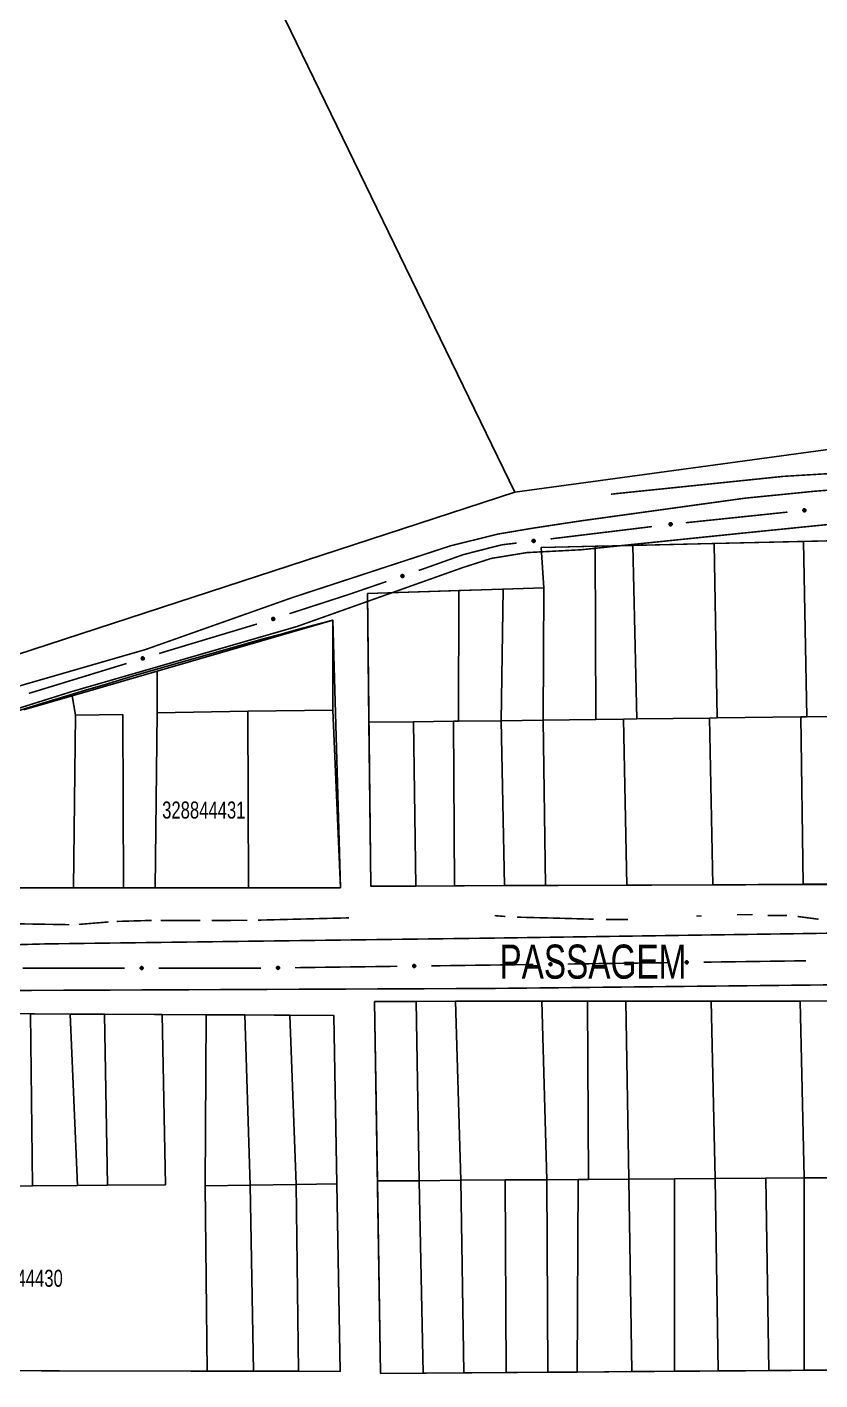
# Model space of a CAD drawing. Extents: x 203614 to 206284, y 4847494 to 4848495.
# Drawn here: x 204256 to 204349.1, y 4847964.6 to 4848123.5 of the extents above; entities that cross this region are included whole.
import ezdxf

# ---------------------------------------------------------------- set-up
doc = ezdxf.new("R2010")
doc.units = 0
doc.header["$LTSCALE"] = 1.5
doc.header["$MEASUREMENT"] = 0
doc.linetypes.add('PHANTOMX2', pattern=[5, 2.5, -0.5, 0.5, -0.5, 0.5, -0.5])
for name, color, linetype in [('CD-MALHA-LOTES', 40, 'CONTINUOUS'), ('CD_TXT_QUADRA', 7, 'CONTINUOUS'), ('HD-VALAS-DRENOS', 170, 'CONTINUOUS'), ('RU-QUADRAS', 210, 'CONTINUOUS'), ('SV-EIXO-RUA-N-PAV', 6, 'CONTINUOUS'), ('SV-RUA-NAO-PAV-S-GUIA-C-GUIA', 7, 'PHANTOMX2'), ('SV-TXT-RUA-N-PAV-S-GUIA-C-GUIA', 7, 'CONTINUOUS')]:
    doc.layers.add(name, color=color, linetype=linetype)
doc.styles.add('ARIAL', font='ARIAL.TTF')

msp = doc.modelspace()

# ---------------------------------------------------------------- linework, layer by layer
at = {"layer": 'CD-MALHA-LOTES', "flags": 128}
for points in [[(204313.29, 4848068.88), (204247.83, 4848203.59)], [(204354.66, 4848074.51), (204313.29, 4848068.88)], [(204313.29, 4848068.88), (204220.69, 4848038.65)], [(204316.37, 4848062.37), (204322.74, 4848062.52)], [(204322.74, 4848062.52), (204327.16, 4848062.62)], [(204322.8, 4848042.18), (204322.74, 4848062.52)], [(204327.16, 4848062.62), (204336.69, 4848062.84)], [(204327.61, 4848042.24), (204327.16, 4848062.62)], [(204336.69, 4848062.84), (204347.19, 4848063.09)], [(204337.04, 4848042.36), (204336.69, 4848062.84)], [(204347.19, 4848063.09), (204357.35, 4848063.33)], [(204347.59, 4848042.49), (204347.19, 4848063.09)], [(204316.71, 4848057.66), (204316.37, 4848062.37)], [(204296, 4848056.97), (204306.71, 4848057.32)], [(204296.17, 4848041.85), (204296, 4848056.97)], [(204306.7, 4848041.98), (204306.71, 4848057.32)], [(204306.71, 4848057.32), (204311.91, 4848057.5)], [(204311.71, 4848042.04), (204311.91, 4848057.5)], [(204311.91, 4848057.5), (204316.71, 4848057.66)], [(204316.62, 4848042.11), (204316.71, 4848057.66)], [(204271.3, 4848047.87), (204291.92, 4848053.85)], [(204291.92, 4848053.85), (204291.93, 4848043.27)], [(204261.31, 4848044.97), (204271.3, 4848047.87)], [(204271.28, 4848042.98), (204271.3, 4848047.87)], [(204255.61, 4848043.31), (204261.31, 4848044.97)], [(204261.69, 4848042.68), (204261.31, 4848044.97)], [(204261.49, 4848022.42), (204261.69, 4848042.68)], [(204261.69, 4848042.68), (204267.27, 4848042.78)], [(204267.27, 4848042.78), (204267.36, 4848022.42)], [(204271.08, 4848022.42), (204271.28, 4848042.98)], [(204281.95, 4848043.17), (204271.28, 4848042.98)], [(204281.95, 4848043.17), (204291.93, 4848043.27)], [(204282.04, 4848022.42), (204281.95, 4848043.17)], [(204291.93, 4848043.27), (204292.81, 4848022.42)], [(204296.17, 4848041.85), (204301.4, 4848041.92)], [(204296.39, 4848022.61), (204296.17, 4848041.85)], [(204301.4, 4848041.92), (204306.11, 4848041.97)], [(204301.69, 4848022.63), (204301.4, 4848041.92)], [(204306.11, 4848041.97), (204306.7, 4848041.98)], [(204306.21, 4848022.65), (204306.11, 4848041.97)], [(204311.71, 4848042.04), (204306.7, 4848041.98)], [(204311.71, 4848042.04), (204316.62, 4848042.11)], [(204312.1, 4848022.68), (204311.71, 4848042.04)], [(204316.62, 4848042.11), (204322.8, 4848042.18)], [(204316.91, 4848022.7), (204316.62, 4848042.11)], [(204326.04, 4848042.22), (204322.8, 4848042.18)], [(204326.04, 4848042.22), (204327.61, 4848042.24)], [(204326.43, 4848022.74), (204326.04, 4848042.22)], [(204336.15, 4848042.35), (204327.61, 4848042.24)], [(204336.15, 4848042.35), (204337.04, 4848042.36)], [(204336.54, 4848022.78), (204336.15, 4848042.35)], [(204346.9, 4848042.48), (204337.04, 4848042.36)], [(204346.9, 4848042.48), (204347.59, 4848042.49)], [(204347.14, 4848022.83), (204346.9, 4848042.48)], [(204356.82, 4848042.61), (204347.59, 4848042.49)], [(204336.54, 4848022.78), (204326.43, 4848022.74)], [(204347.14, 4848022.83), (204336.54, 4848022.78)], [(204357.06, 4848022.87), (204347.14, 4848022.83)], [(204261.49, 4848022.42), (204255.33, 4848022.42)], [(204267.36, 4848022.42), (204261.49, 4848022.42)], [(204271.08, 4848022.42), (204267.36, 4848022.42)], [(204282.04, 4848022.42), (204271.08, 4848022.42)], [(204292.81, 4848022.42), (204282.04, 4848022.42)], [(204301.69, 4848022.63), (204296.39, 4848022.61)], [(204306.21, 4848022.65), (204301.69, 4848022.63)], [(204312.1, 4848022.68), (204306.21, 4848022.65)], [(204316.91, 4848022.7), (204312.1, 4848022.68)], [(204326.43, 4848022.74), (204316.91, 4848022.7)], [(204301.7, 4848009.08), (204296.82, 4848009.08)], [(204296.82, 4848009.08), (204297.16, 4847988.01)], [(204301.7, 4848009.08), (204306.34, 4848009.09)], [(204302.06, 4847988.02), (204301.7, 4848009.08)], [(204306.34, 4848009.09), (204316.46, 4848009.09)], [(204306.94, 4847988.07), (204306.34, 4848009.09)], [(204316.46, 4848009.09), (204321.82, 4848009.1)], [(204317.05, 4847988.14), (204316.46, 4848009.09)], [(204321.82, 4848009.1), (204326.34, 4848009.1)], [(204321.93, 4847988.18), (204321.82, 4848009.1)], [(204326.34, 4848009.1), (204336.34, 4848009.11)], [(204326.7, 4847988.21), (204326.34, 4848009.1)], [(204336.34, 4848009.11), (204346.81, 4848009.12)], [(204336.81, 4847988.28), (204336.34, 4848009.11)], [(204346.81, 4848009.12), (204356.69, 4848009.13)], [(204347.29, 4847988.35), (204346.81, 4848009.12)], [(204250.75, 4848007.66), (204256.41, 4848007.62)], [(204256.41, 4848007.62), (204261.07, 4848007.6)], [(204256.66, 4847987.44), (204256.41, 4848007.62)], [(204261.07, 4848007.6), (204265.1, 4848007.58)], [(204261.95, 4847987.47), (204261.07, 4848007.6)], [(204265.1, 4848007.58), (204271.9, 4848007.54)], [(204265.48, 4847987.5), (204265.1, 4848007.58)], [(204271.9, 4848007.54), (204277.06, 4848007.51)], [(204271.9, 4848007.54), (204272.27, 4847987.54)], [(204276.93, 4847987.42), (204277.06, 4848007.51)], [(204277.06, 4848007.51), (204281.59, 4848007.49)], [(204281.59, 4848007.49), (204286.88, 4848007.46)], [(204282.22, 4847987.5), (204281.59, 4848007.49)], [(204286.88, 4848007.46), (204292.04, 4848007.43)], [(204287.63, 4847987.59), (204286.88, 4848007.46)], [(204292.04, 4848007.43), (204292.39, 4847987.67)], [(204297.16, 4847988.01), (204302.06, 4847988.02)], [(204297.53, 4847965.39), (204297.16, 4847988.01)], [(204302.06, 4847988.02), (204306.94, 4847988.07)], [(204302.53, 4847965.43), (204302.06, 4847988.02)], [(204306.94, 4847988.07), (204312.17, 4847988.11)], [(204307.3, 4847965.46), (204306.94, 4847988.07)], [(204312.17, 4847988.11), (204317.05, 4847988.14)], [(204312.29, 4847965.5), (204312.17, 4847988.11)], [(204317.05, 4847988.14), (204320.74, 4847988.17)], [(204317.17, 4847965.54), (204317.05, 4847988.14)], [(204320.63, 4847965.56), (204320.74, 4847988.17)], [(204320.74, 4847988.17), (204321.93, 4847988.18)], [(204326.7, 4847988.21), (204321.93, 4847988.18)], [(204326.7, 4847988.21), (204332.05, 4847988.25)], [(204327.05, 4847965.61), (204326.7, 4847988.21)], [(204332.05, 4847988.25), (204336.81, 4847988.28)], [(204332.05, 4847965.65), (204332.05, 4847988.25)], [(204336.81, 4847988.28), (204342.77, 4847988.32)], [(204337.17, 4847965.69), (204336.81, 4847988.28)], [(204342.77, 4847988.32), (204347.29, 4847988.35)], [(204343.12, 4847965.73), (204342.77, 4847988.32)], [(204347.29, 4847988.35), (204351.46, 4847988.38)], [(204347.29, 4847965.76), (204347.29, 4847988.35)], [(204256.66, 4847987.44), (204251.25, 4847987.4)], [(204261.95, 4847987.47), (204256.66, 4847987.44)], [(204265.48, 4847987.5), (204261.95, 4847987.47)], [(204272.27, 4847987.54), (204265.48, 4847987.5)], [(204282.22, 4847987.5), (204276.93, 4847987.42)], [(204277.18, 4847965.67), (204276.93, 4847987.42)], [(204282.22, 4847987.5), (204287.63, 4847987.59)], [(204282.6, 4847965.66), (204282.22, 4847987.5)], [(204287.63, 4847987.59), (204292.39, 4847987.67)], [(204287.88, 4847965.65), (204287.63, 4847987.59)], [(204292.39, 4847987.67), (204292.79, 4847965.64)], [(204277.18, 4847965.67), (204242.44, 4847965.73)], [(204282.6, 4847965.66), (204277.18, 4847965.67)], [(204287.88, 4847965.65), (204282.6, 4847965.66)], [(204292.79, 4847965.64), (204287.88, 4847965.65)], [(204327.05, 4847965.61), (204320.63, 4847965.56)], [(204332.05, 4847965.65), (204327.05, 4847965.61)], [(204337.17, 4847965.69), (204332.05, 4847965.65)], [(204343.12, 4847965.73), (204337.17, 4847965.69)], [(204347.29, 4847965.76), (204343.12, 4847965.73)], [(204351.81, 4847965.79), (204347.29, 4847965.76)], [(204302.53, 4847965.43), (204297.53, 4847965.39)], [(204307.3, 4847965.46), (204302.53, 4847965.43)], [(204312.29, 4847965.5), (204307.3, 4847965.46)], [(204317.17, 4847965.54), (204312.29, 4847965.5)], [(204320.63, 4847965.56), (204317.17, 4847965.54)]]:
    msp.add_lwpolyline(points, dxfattribs=at)
at = {"layer": 'HD-VALAS-DRENOS', "const_width": 0.18, "flags": 128}
for points in [[(204379.06, 4848072.62), (204363.62, 4848071.87), (204344.83, 4848070.73), (204324.58, 4848068.64)], [(204260.98, 4848018.09), (204254.87, 4848018.19)], [(204265.61, 4848018.41), (204262.1, 4848018.12)], [(204270.65, 4848018.59), (204266.55, 4848018.47)], [(204276.36, 4848018.58), (204271.7, 4848018.58)], [(204281.88, 4848018.6), (204277.7, 4848018.58)], [(204293.83, 4848018.89), (204283.12, 4848018.62)], [(204312.19, 4848019.05), (204310.93, 4848019.15)], [(204322.57, 4848018.73), (204317.96, 4848018.86), (204313.57, 4848018.97)], [(204326.58, 4848018.69), (204324.02, 4848018.69)], [(204335.25, 4848019.1), (204334.62, 4848019.11)], [(204341.22, 4848019.26), (204339.38, 4848019.26)], [(204345.26, 4848019.17), (204343, 4848019.17)], [(204348.96, 4848018.73), (204346.51, 4848019.05)]]:
    msp.add_lwpolyline(points, dxfattribs=at)
at = {"layer": 'RU-QUADRAS', "color": 6, "linetype": 'Continuous'}
msp.add_lwpolyline([(204636.99, 4848403.78), (204541.45, 4848208.36), (204354.68, 4848203.82, 0.0130188012), (204383, 4848114.6), (204492.56, 4848116.6), (204492.76, 4848095.75), (204490.96, 4848095.85), (204490.96, 4848077.3), (204460.54, 4848076), (204460.54, 4848074.91), (204440.75, 4848075.41), (204440.75, 4848074.11), (204354.66, 4848074.51), (204313.29, 4848068.88), (204220.69, 4848038.65)], format="xyb", dxfattribs=at)
for points in [[(204296, 4848056.97), (204316.71, 4848057.66), (204316.37, 4848062.37), (204371.58, 4848063.66), (204371.29, 4848066.49), (204376.5, 4848066.88), (204376.59, 4848063.77), (204476.14, 4848066.3), (204461.41, 4848023.2), (204296.39, 4848022.61)], [(204296.82, 4848009.08), (204444.24, 4848009.2), (204451.98, 4848008.36), (204449, 4847988.01), (204442.22, 4847966.46), (204297.53, 4847965.39)], [(204149.83, 4848003.98), (204161.5, 4848004.92), (204161.37, 4848006.43), (204221.73, 4848006.55), (204221.73, 4848007.81), (204292.04, 4848007.43), (204292.79, 4847965.64), (204222.61, 4847965.77), (204222.49, 4847964.63), (204155.42, 4847965.28)]]:
    msp.add_lwpolyline(points, close=True, dxfattribs=at)
msp.add_lwpolyline([(204196.56, 4848022.42), (204226.24, 4848033.83, -0.0174492812), (204291.92, 4848053.85), (204292.81, 4848022.42)], format="xyb", close=True, dxfattribs=at)
at = {"layer": 'SV-EIXO-RUA-N-PAV', "const_width": 0.18, "flags": 128}
for points in [[(204333.37899, 4848065.286968), (204345.313987, 4848066.534301)], [(204317.492361, 4848063.387535), (204329.404796, 4848064.83456)], [(204307.24, 4848061.54), (204311.54125, 4848062.636772)], [(204311.54125, 4848062.636772), (204311.75, 4848062.69)], [(204311.75, 4848062.69), (204313.521549, 4848062.905193)], [(204302.53, 4848059.86), (204306.711494, 4848061.351489)], [(204306.711494, 4848061.351489), (204307.24, 4848061.54)], [(204301.999874, 4848059.678088), (204302.53, 4848059.86)], [(204293.7, 4848056.83), (204298.216428, 4848058.379805)], [(204286.825753, 4848054.605979), (204293.485864, 4848056.760721)], [(204293.485864, 4848056.760721), (204293.7, 4848056.83)], [(204272.83, 4848050.33), (204283.014619, 4848053.391861)], [(204271.524767, 4848049.930228), (204272.480923, 4848050.223084)], [(204272.480923, 4848050.223084), (204272.83, 4848050.33)], [(204256.226259, 4848045.24454), (204267.70014, 4848048.758806)], [(204287.487805, 4848013.040489), (204299.486739, 4848013.200425)], [(204303.486384, 4848013.253738), (204313.485496, 4848013.387018)], [(204313.485496, 4848013.387018), (204314.46, 4848013.4)], [(204314.46, 4848013.4), (204315.485314, 4848013.413964)], [(204319.484943, 4848013.468436), (204331.48383, 4848013.631852)], [(204335.483459, 4848013.686324), (204347.482347, 4848013.84974)], [(204255.488158, 4848012.990515), (204267.488158, 4848012.991421)], [(204271.488158, 4848012.991724), (204283.488158, 4848012.99263)]]:
    msp.add_lwpolyline(points, dxfattribs=at)
at = {"layer": 'SV-EIXO-RUA-N-PAV', "flags": 128}
for points in [[(204347.148809, 4848066.836739), (204347.179069, 4848066.875163), (204347.212933, 4848066.901998), (204347.247619, 4848066.916251), (204347.281555, 4848066.920853), (204347.316803, 4848066.921651), (204347.352518, 4848066.914615), (204347.390427, 4848066.898026), (204347.429184, 4848066.867942), (204347.454395, 4848066.831444), (204347.470187, 4848066.798186), (204347.477024, 4848066.763076), (204347.477225, 4848066.728822), (204347.46869, 4848066.691965), (204347.451503, 4848066.653711), (204347.420309, 4848066.615471), (204347.386929, 4848066.58939), (204347.353017, 4848066.576486), (204347.317677, 4848066.569836), (204347.281682, 4848066.569453), (204347.246663, 4848066.576561), (204347.208179, 4848066.593935), (204347.170844, 4848066.625224), (204347.144452, 4848066.658219), (204347.131074, 4848066.691941), (204347.125311, 4848066.726881), (204347.12408, 4848066.762225), (204347.129658, 4848066.798421), (204347.148809, 4848066.836739)], [(204331.435656, 4848065.194549), (204331.465916, 4848065.232973), (204331.49978, 4848065.259808), (204331.534466, 4848065.274061), (204331.568401, 4848065.278663), (204331.603649, 4848065.279461), (204331.639364, 4848065.272426), (204331.677274, 4848065.255836), (204331.716031, 4848065.225752), (204331.741241, 4848065.189255), (204331.757034, 4848065.155996), (204331.76387, 4848065.120887), (204331.764072, 4848065.086632), (204331.755537, 4848065.049775), (204331.73835, 4848065.011521), (204331.707156, 4848064.973282), (204331.673776, 4848064.947201), (204331.639864, 4848064.934296), (204331.604523, 4848064.927647), (204331.568528, 4848064.927263), (204331.53351, 4848064.934371), (204331.495025, 4848064.951745), (204331.457691, 4848064.983034), (204331.431298, 4848065.016029), (204331.41792, 4848065.049752), (204331.412157, 4848065.084692), (204331.410927, 4848065.120035), (204331.416505, 4848065.156231), (204331.435656, 4848065.194549)], [(204315.351049, 4848063.238316), (204315.380661, 4848063.27724), (204315.414071, 4848063.304639), (204315.448514, 4848063.319471), (204315.482367, 4848063.324641), (204315.517597, 4848063.326029), (204315.553424, 4848063.319592), (204315.591607, 4848063.30364), (204315.630862, 4848063.274209), (204315.65668, 4848063.238139), (204315.673027, 4848063.20515), (204315.680451, 4848063.170159), (204315.681226, 4848063.135913), (204315.673309, 4848063.098918), (204315.656766, 4848063.060382), (204315.626216, 4848063.021626), (204315.593278, 4848062.994989), (204315.559586, 4848062.981518), (204315.524362, 4848062.974278), (204315.488379, 4848062.973292), (204315.453246, 4848062.979813), (204315.414476, 4848062.99654), (204315.376623, 4848063.027199), (204315.349681, 4848063.059748), (204315.335741, 4848063.093241), (204315.329393, 4848063.12808), (204315.327571, 4848063.163398), (204315.332542, 4848063.199682), (204315.351049, 4848063.238316)], [(204299.93652, 4848059.086433), (204299.957382, 4848059.130669), (204299.984357, 4848059.164422), (204300.014958, 4848059.186098), (204300.046994, 4848059.198201), (204300.081164, 4848059.206892), (204300.117546, 4848059.208053), (204300.158213, 4848059.200398), (204300.202734, 4848059.179782), (204300.235494, 4848059.149876), (204300.25835, 4848059.121012), (204300.272894, 4848059.088333), (204300.280781, 4848059.054998), (204300.280738, 4848059.017166), (204300.272577, 4848058.97603), (204300.250764, 4848058.931764), (204300.224091, 4848058.898855), (204300.193941, 4848058.878666), (204300.160996, 4848058.864253), (204300.126006, 4848058.855798), (204300.090285, 4848058.854864), (204300.048883, 4848058.863155), (204300.005477, 4848058.885263), (204299.972351, 4848058.911492), (204299.951744, 4848058.94135), (204299.938284, 4848058.974104), (204299.929151, 4848059.00827), (204299.92646, 4848059.044794), (204299.93652, 4848059.086433)], [(204284.752275, 4848054.050846), (204284.773914, 4848054.094707), (204284.801481, 4848054.127978), (204284.832461, 4848054.14911), (204284.864705, 4848054.160646), (204284.899022, 4848054.168732), (204284.93542, 4848054.169251), (204284.975945, 4848054.160879), (204285.020095, 4848054.13948), (204285.052323, 4848054.109001), (204285.074665, 4848054.079737), (204285.08863, 4848054.046807), (204285.095927, 4848054.013338), (204285.095216, 4848053.975512), (204285.08633, 4848053.934527), (204285.063739, 4848053.890653), (204285.036489, 4848053.85822), (204285.005988, 4848053.838567), (204284.972793, 4848053.824737), (204284.937659, 4848053.816902), (204284.901927, 4848053.816598), (204284.860678, 4848053.825619), (204284.817669, 4848053.84849), (204284.785011, 4848053.875299), (204284.764935, 4848053.905517), (204284.752055, 4848053.938504), (204284.743527, 4848053.972825), (204284.741481, 4848054.009391), (204284.752275, 4848054.050846)], [(204269.442834, 4848049.407694), (204269.465159, 4848049.45121), (204269.493245, 4848049.484044), (204269.524552, 4848049.504688), (204269.556974, 4848049.515716), (204269.591414, 4848049.523263), (204269.627815, 4848049.523211), (204269.668203, 4848049.514204), (204269.712013, 4848049.492115), (204269.743758, 4848049.461134), (204269.765639, 4848049.431523), (204269.779085, 4848049.398378), (204269.785856, 4848049.364799), (204269.784551, 4848049.326989), (204269.775024, 4848049.286148), (204269.751747, 4848049.242634), (204269.723992, 4848049.210632), (204269.693186, 4848049.19146), (204269.659778, 4848049.178153), (204269.624526, 4848049.17087), (204269.588794, 4848049.171127), (204269.547691, 4848049.180793), (204269.505046, 4848049.204337), (204269.472813, 4848049.231655), (204269.453213, 4848049.262183), (204269.440853, 4848049.295369), (204269.432863, 4848049.329819), (204269.431392, 4848049.366413), (204269.442834, 4848049.407694)], [(204301.341427, 4848013.335237), (204301.375046, 4848013.370758), (204301.411204, 4848013.394412), (204301.44704, 4848013.405461), (204301.481253, 4848013.406967), (204301.516428, 4848013.404566), (204301.551358, 4848013.39432), (204301.587607, 4848013.374362), (204301.623476, 4848013.340887), (204301.645273, 4848013.302254), (204301.657985, 4848013.2677), (204301.661609, 4848013.232115), (204301.658704, 4848013.197984), (204301.646862, 4848013.162053), (204301.626277, 4848013.125515), (204301.591744, 4848013.090262), (204301.556137, 4848013.067315), (204301.521194, 4848013.057538), (204301.485396, 4848013.054121), (204301.449515, 4848013.057003), (204301.415285, 4848013.067258), (204301.378534, 4848013.08805), (204301.344191, 4848013.122595), (204301.320899, 4848013.157848), (204301.310634, 4848013.192644), (204301.308063, 4848013.227963), (204301.310043, 4848013.263272), (204301.31888, 4848013.298813), (204301.341427, 4848013.335237)], [(204317.339962, 4848013.549314), (204317.373572, 4848013.584845), (204317.409723, 4848013.608509), (204317.445555, 4848013.619568), (204317.479768, 4848013.621084), (204317.514944, 4848013.618693), (204317.549876, 4848013.608458), (204317.586131, 4848013.58851), (204317.62201, 4848013.555045), (204317.643818, 4848013.516419), (204317.65654, 4848013.481869), (204317.660175, 4848013.446285), (204317.65728, 4848013.412152), (204317.645448, 4848013.376218), (204317.624874, 4848013.339674), (204317.590351, 4848013.304411), (204317.55475, 4848013.281454), (204317.51981, 4848013.271667), (204317.484013, 4848013.268239), (204317.448131, 4848013.271111), (204317.413898, 4848013.281356), (204317.377142, 4848013.302137), (204317.342788, 4848013.336673), (204317.319486, 4848013.371918), (204317.309211, 4848013.406712), (204317.30663, 4848013.44203), (204317.3086, 4848013.47734), (204317.317426, 4848013.512883), (204317.339962, 4848013.549314)], [(204333.338479, 4848013.767202), (204333.372088, 4848013.802733), (204333.408239, 4848013.826397), (204333.444072, 4848013.837456), (204333.478284, 4848013.838972), (204333.51346, 4848013.836581), (204333.548393, 4848013.826346), (204333.584648, 4848013.806398), (204333.620527, 4848013.772933), (204333.642335, 4848013.734307), (204333.655056, 4848013.699757), (204333.658691, 4848013.664173), (204333.655796, 4848013.63004), (204333.643964, 4848013.594106), (204333.62339, 4848013.557562), (204333.588867, 4848013.522299), (204333.553266, 4848013.499342), (204333.518326, 4848013.489555), (204333.48253, 4848013.486128), (204333.446647, 4848013.488999), (204333.412415, 4848013.499244), (204333.375658, 4848013.520025), (204333.341305, 4848013.554561), (204333.318003, 4848013.589807), (204333.307728, 4848013.6246), (204333.305147, 4848013.659918), (204333.307116, 4848013.695228), (204333.315943, 4848013.730772), (204333.338479, 4848013.767202)], [(204269.344469, 4848013.101642), (204269.378556, 4848013.136715), (204269.415025, 4848013.159887), (204269.451004, 4848013.17046), (204269.485234, 4848013.171513), (204269.520374, 4848013.168645), (204269.555165, 4848013.157938), (204269.591146, 4848013.137501), (204269.626569, 4848013.103553), (204269.647852, 4848013.064635), (204269.660104, 4848013.029916), (204269.663257, 4848012.994286), (204269.6599, 4848012.960196), (204269.647582, 4848012.924425), (204269.626515, 4848012.888163), (204269.591518, 4848012.853371), (204269.555609, 4848012.830898), (204269.52054, 4848012.821585), (204269.4847, 4848012.818643), (204269.44886, 4848012.822), (204269.414769, 4848012.832707), (204269.378298, 4848012.853985), (204269.344415, 4848012.888982), (204269.321592, 4848012.92454), (204269.31179, 4848012.95947), (204269.309687, 4848012.99482), (204269.312134, 4848013.0301), (204269.321442, 4848013.06552), (204269.344469, 4848013.101642)], [(204285.342848, 4848013.121988), (204285.376467, 4848013.157509), (204285.412625, 4848013.181163), (204285.448461, 4848013.192212), (204285.482674, 4848013.193718), (204285.517849, 4848013.191317), (204285.552779, 4848013.181071), (204285.589028, 4848013.161113), (204285.624897, 4848013.127638), (204285.646694, 4848013.089005), (204285.659406, 4848013.054451), (204285.663031, 4848013.018866), (204285.660125, 4848012.984735), (204285.648283, 4848012.948804), (204285.627698, 4848012.912266), (204285.593165, 4848012.877013), (204285.557558, 4848012.854066), (204285.522615, 4848012.84429), (204285.486817, 4848012.840872), (204285.450936, 4848012.843754), (204285.416706, 4848012.854009), (204285.379956, 4848012.874801), (204285.345612, 4848012.909346), (204285.32232, 4848012.944599), (204285.312055, 4848012.979395), (204285.309485, 4848013.014714), (204285.311464, 4848013.050024), (204285.320301, 4848013.085564), (204285.342848, 4848013.121988)]]:
    msp.add_lwpolyline(points, close=True, dxfattribs=at)
for points in [[(204347.12408, 4848066.762225), (204347.454395, 4848066.831444)], [(204347.125311, 4848066.726881), (204347.470187, 4848066.798186)], [(204347.128349, 4848066.746037), (204347.457158, 4848066.816071)], [(204347.129658, 4848066.798421), (204347.429184, 4848066.867942)], [(204347.130821, 4848066.709252), (204347.472128, 4848066.777849)], [(204347.131074, 4848066.691941), (204347.477024, 4848066.763076)], [(204347.131588, 4848066.780674), (204347.437185, 4848066.849655)], [(204347.140257, 4848066.815879), (204347.406496, 4848066.880746)], [(204347.141294, 4848066.674676), (204347.474175, 4848066.745136)], [(204347.144452, 4848066.658219), (204347.477225, 4848066.728822)], [(204347.148809, 4848066.836739), (204347.390427, 4848066.898026)], [(204347.15991, 4848066.640951), (204347.468363, 4848066.708858)], [(204347.166142, 4848066.856999), (204347.364161, 4848066.905133)], [(204347.170844, 4848066.625224), (204347.46869, 4848066.691965)], [(204347.179069, 4848066.875163), (204347.352518, 4848066.914615)], [(204347.193171, 4848066.6115), (204347.457122, 4848066.672012)], [(204347.198307, 4848066.890543), (204347.325958, 4848066.916232)], [(204347.208179, 4848066.593935), (204347.451503, 4848066.653711)], [(204347.212933, 4848066.901998), (204347.316803, 4848066.921651)], [(204347.232651, 4848066.588187), (204347.428239, 4848066.633323)], [(204347.246663, 4848066.576561), (204347.420309, 4848066.615471)], [(204347.268423, 4848066.57409), (204347.397289, 4848066.601277)], [(204347.281682, 4848066.569453), (204347.386929, 4848066.58939)], [(204331.410927, 4848065.120035), (204331.741241, 4848065.189255)], [(204331.412157, 4848065.084692), (204331.757034, 4848065.155996)], [(204331.415195, 4848065.103847), (204331.744005, 4848065.173882)], [(204331.416505, 4848065.156231), (204331.716031, 4848065.225752)], [(204331.417668, 4848065.067063), (204331.758975, 4848065.13566)], [(204331.41792, 4848065.049752), (204331.76387, 4848065.120887)], [(204331.418435, 4848065.138484), (204331.724031, 4848065.207465)], [(204331.427103, 4848065.173689), (204331.693343, 4848065.238557)], [(204331.428141, 4848065.032486), (204331.761022, 4848065.102947)], [(204331.431298, 4848065.016029), (204331.764072, 4848065.086632)], [(204331.435656, 4848065.194549), (204331.677274, 4848065.255836)], [(204331.446757, 4848064.998761), (204331.755209, 4848065.066668)], [(204331.452989, 4848065.214809), (204331.651007, 4848065.262943)], [(204331.457691, 4848064.983034), (204331.755537, 4848065.049775)], [(204331.465916, 4848065.232973), (204331.639364, 4848065.272426)], [(204331.480018, 4848064.96931), (204331.743969, 4848065.029823)], [(204331.485154, 4848065.248354), (204331.612805, 4848065.274042)], [(204331.495025, 4848064.951745), (204331.73835, 4848065.011521)], [(204331.49978, 4848065.259808), (204331.603649, 4848065.279461)], [(204331.519497, 4848064.945997), (204331.715085, 4848064.991133)], [(204331.53351, 4848064.934371), (204331.707156, 4848064.973282)], [(204331.555269, 4848064.9319), (204331.684136, 4848064.959088)], [(204331.568528, 4848064.927263), (204331.673776, 4848064.947201)], [(204315.327571, 4848063.163398), (204315.65668, 4848063.238139)], [(204315.329393, 4848063.12808), (204315.673027, 4848063.20515)], [(204315.33211, 4848063.147283), (204315.6597, 4848063.222815)], [(204315.332542, 4848063.199682), (204315.630862, 4848063.274209)], [(204315.334769, 4848063.18197), (204315.639168, 4848063.256059)], [(204315.335198, 4848063.110545), (204315.675309, 4848063.184848)], [(204315.335741, 4848063.093241), (204315.680451, 4848063.170159)], [(204315.342847, 4848063.217315), (204315.607963, 4848063.286632)], [(204315.346249, 4848063.076149), (204315.677903, 4848063.152174)], [(204315.349681, 4848063.059748), (204315.681226, 4848063.135913)], [(204315.351049, 4848063.238316), (204315.591607, 4848063.30364)], [(204315.365427, 4848063.042741), (204315.672699, 4848063.115804)], [(204315.36804, 4848063.258863), (204315.565225, 4848063.310306)], [(204315.376623, 4848063.027199), (204315.673309, 4848063.098918)], [(204315.380661, 4848063.27724), (204315.553424, 4848063.319592)], [(204315.399177, 4848063.013851), (204315.662077, 4848063.078775)], [(204315.399639, 4848063.292941), (204315.526842, 4848063.320764)], [(204315.414071, 4848063.304639), (204315.517597, 4848063.326029)], [(204315.414476, 4848062.99654), (204315.656766, 4848063.060382)], [(204315.439041, 4848062.991202), (204315.633846, 4848063.039608)], [(204315.453246, 4848062.979813), (204315.626216, 4848063.021626)], [(204315.475044, 4848062.977706), (204315.603437, 4848063.007048)], [(204315.488379, 4848062.973292), (204315.593278, 4848062.994989)], [(204299.92646, 4848059.044794), (204300.202734, 4848059.179782)], [(204299.929151, 4848059.00827), (204300.235494, 4848059.149876)], [(204299.932325, 4848059.027933), (204300.214635, 4848059.163758)], [(204299.932869, 4848059.064185), (204300.17775, 4848059.187167)], [(204299.93652, 4848059.086433), (204300.158213, 4848059.200398)], [(204299.936944, 4848058.993452), (204300.241638, 4848059.135516)], [(204299.938284, 4848058.974104), (204300.25835, 4848059.121012)], [(204299.947611, 4848058.958162), (204300.264807, 4848059.10163)], [(204299.948863, 4848059.110067), (204300.131021, 4848059.201427)], [(204299.951744, 4848058.94135), (204300.272894, 4848059.088333)], [(204299.957382, 4848059.130669), (204300.117546, 4848059.208053)], [(204299.96558, 4848058.92682), (204300.274146, 4848059.070212)], [(204299.972351, 4848058.911492), (204300.280781, 4848059.054998)], [(204299.972676, 4848059.149976), (204300.091302, 4848059.203666)], [(204299.984357, 4848059.164422), (204300.081164, 4848059.206892)], [(204299.991292, 4848058.898134), (204300.276626, 4848059.033555)], [(204300.005477, 4848058.885263), (204300.280738, 4848059.017166)], [(204300.030315, 4848058.876902), (204300.273944, 4848058.995126)], [(204300.048883, 4848058.863155), (204300.272577, 4848058.97603)], [(204300.074021, 4848058.863047), (204300.254483, 4848058.95094)], [(204300.090285, 4848058.854864), (204300.250764, 4848058.931764)], [(204300.112044, 4848058.857341), (204300.231518, 4848058.912764)], [(204300.126006, 4848058.855798), (204300.224091, 4848058.898855)], [(204284.741481, 4848054.009391), (204285.020095, 4848054.13948)], [(204284.743527, 4848053.972825), (204285.052323, 4848054.109001)], [(204284.747048, 4848053.992429), (204285.031712, 4848054.123249)], [(204284.748232, 4848054.028666), (204284.995246, 4848054.147305)], [(204284.751057, 4848053.957872), (204285.058212, 4848054.094534)], [(204284.752055, 4848053.938504), (204285.074665, 4848054.079737)], [(204284.752275, 4848054.050846), (204284.975945, 4848054.160879)], [(204284.7611, 4848053.922399), (204285.080779, 4848054.060245)], [(204284.764935, 4848053.905517), (204285.08863, 4848054.046807)], [(204284.765033, 4848054.074258), (204284.948776, 4848054.162388)], [(204284.773914, 4848054.094707), (204284.93542, 4848054.169251)], [(204284.778512, 4848053.890744), (204285.089561, 4848054.028666)], [(204284.785011, 4848053.875299), (204285.095927, 4848054.013338)], [(204284.789547, 4848054.113741), (204284.909102, 4848054.165328)], [(204284.801481, 4848054.127978), (204284.899022, 4848054.168732)], [(204284.803713, 4848053.86161), (204285.091394, 4848053.991971)], [(204284.817669, 4848053.84849), (204285.095216, 4848053.975512)], [(204284.842356, 4848053.839692), (204285.088034, 4848053.953596)], [(204284.860678, 4848053.825619), (204285.08633, 4848053.934527)], [(204284.88581, 4848053.825067), (204285.067796, 4848053.90976)], [(204284.901927, 4848053.816598), (204285.063739, 4848053.890653)], [(204284.923727, 4848053.818691), (204285.04416, 4848053.871996)], [(204284.937659, 4848053.816902), (204285.036489, 4848053.85822)], [(204269.431392, 4848049.366413), (204269.712013, 4848049.492115)], [(204269.432863, 4848049.329819), (204269.743758, 4848049.461134)], [(204269.436692, 4848049.349366), (204269.723373, 4848049.475704)], [(204269.438444, 4848049.38558), (204269.687289, 4848049.500329)], [(204269.440158, 4848049.314751), (204269.749419, 4848049.446577)], [(204269.440853, 4848049.295369), (204269.765639, 4848049.431523)], [(204269.442834, 4848049.407694), (204269.668203, 4848049.514204)], [(204269.449643, 4848049.279124), (204269.771446, 4848049.411937)], [(204269.453213, 4848049.262183), (204269.779085, 4848049.398378)], [(204269.455958, 4848049.430903), (204269.641061, 4848049.516139)], [(204269.465159, 4848049.45121), (204269.627815, 4848049.523211)], [(204269.466556, 4848049.2472), (204269.779732, 4848049.380225)], [(204269.472813, 4848049.231655), (204269.785856, 4848049.364799)], [(204269.481089, 4848049.469996), (204269.601439, 4848049.519701)], [(204269.491298, 4848049.217674), (204269.780988, 4848049.343506)], [(204269.493245, 4848049.484044), (204269.591414, 4848049.523263)], [(204269.505046, 4848049.204337), (204269.784551, 4848049.326989)], [(204269.529592, 4848049.195152), (204269.777027, 4848049.305188)], [(204269.547691, 4848049.180793), (204269.775024, 4848049.286148)], [(204269.572811, 4848049.179848), (204269.756104, 4848049.261675)], [(204269.588794, 4848049.171127), (204269.751747, 4848049.242634)], [(204269.610623, 4848049.172877), (204269.731878, 4848049.224286)], [(204269.624526, 4848049.17087), (204269.723992, 4848049.210632)], [(204301.308063, 4848013.227963), (204301.657985, 4848013.2677)], [(204301.310043, 4848013.263272), (204301.645273, 4848013.302254)], [(204301.310634, 4848013.192644), (204301.661609, 4848013.232115)], [(204301.311952, 4848013.209907), (204301.658074, 4848013.247272)], [(204301.312826, 4848013.246764), (204301.646631, 4848013.286694)], [(204301.31888, 4848013.298813), (204301.623476, 4848013.340887)], [(204301.319193, 4848013.280965), (204301.629785, 4848013.32195)], [(204301.331018, 4848013.315238), (204301.602043, 4848013.355696)], [(204301.341427, 4848013.335237), (204301.587607, 4848013.374362)], [(204301.360526, 4848013.353842), (204301.562093, 4848013.383821)], [(204301.375046, 4848013.370758), (204301.551358, 4848013.39432)], [(204301.3956, 4848013.384331), (204301.525054, 4848013.398339)], [(204301.411204, 4848013.394412), (204301.516428, 4848013.404566)], [(204317.30663, 4848013.44203), (204317.65654, 4848013.481869)], [(204317.3086, 4848013.47734), (204317.643818, 4848013.516419)], [(204317.309211, 4848013.406712), (204317.660175, 4848013.446285)], [(204317.310524, 4848013.423975), (204317.656635, 4848013.46144)], [(204317.311387, 4848013.460832), (204317.645181, 4848013.500859)], [(204317.317426, 4848013.512883), (204317.62201, 4848013.555045)], [(204317.317745, 4848013.495035), (204317.628325, 4848013.53611)], [(204317.31783, 4848013.388593), (204317.655717, 4848013.428676)], [(204317.319486, 4848013.371918), (204317.65728, 4848013.412152)], [(204317.32956, 4848013.529312), (204317.600573, 4848013.569848)], [(204317.333321, 4848013.353323), (204317.646649, 4848013.393072)], [(204317.339962, 4848013.549314), (204317.586131, 4848013.58851)], [(204317.342788, 4848013.336673), (204317.645448, 4848013.376218)], [(204317.359056, 4848013.567924), (204317.560615, 4848013.597962)], [(204317.363784, 4848013.320987), (204317.632124, 4848013.357393)], [(204317.373572, 4848013.584845), (204317.549876, 4848013.608458)], [(204317.377142, 4848013.302137), (204317.624874, 4848013.339674)], [(204317.394121, 4848013.598424), (204317.523572, 4848013.612469)], [(204317.400994, 4848013.294201), (204317.599861, 4848013.321473)], [(204317.409723, 4848013.608509), (204317.514944, 4848013.618693)], [(204317.413898, 4848013.281356), (204317.590351, 4848013.304411)], [(204317.435345, 4848013.276928), (204317.566142, 4848013.292356)], [(204317.448131, 4848013.271111), (204317.55475, 4848013.281454)], [(204333.305147, 4848013.659918), (204333.655056, 4848013.699757)], [(204333.307116, 4848013.695228), (204333.642335, 4848013.734307)], [(204333.307728, 4848013.6246), (204333.658691, 4848013.664173)], [(204333.309041, 4848013.641863), (204333.655151, 4848013.679328)], [(204333.309903, 4848013.67872), (204333.643697, 4848013.718747)], [(204333.315943, 4848013.730772), (204333.620527, 4848013.772933)], [(204333.316261, 4848013.712923), (204333.626841, 4848013.753998)], [(204333.316346, 4848013.606482), (204333.654233, 4848013.646564)], [(204333.318003, 4848013.589807), (204333.655796, 4848013.63004)], [(204333.328076, 4848013.7472), (204333.599089, 4848013.787737)], [(204333.331837, 4848013.571212), (204333.645165, 4848013.61096)], [(204333.338479, 4848013.767202), (204333.584648, 4848013.806398)], [(204333.341305, 4848013.554561), (204333.643964, 4848013.594106)], [(204333.357572, 4848013.785812), (204333.559131, 4848013.81585)], [(204333.3623, 4848013.538875), (204333.63064, 4848013.575281)], [(204333.372088, 4848013.802733), (204333.548393, 4848013.826346)], [(204333.375658, 4848013.520025), (204333.62339, 4848013.557562)], [(204333.392638, 4848013.816312), (204333.522088, 4848013.830357)], [(204333.39951, 4848013.512089), (204333.598378, 4848013.539361)], [(204333.408239, 4848013.826397), (204333.51346, 4848013.836581)], [(204333.412415, 4848013.499244), (204333.588867, 4848013.522299)], [(204333.433862, 4848013.494816), (204333.564658, 4848013.510244)], [(204333.446647, 4848013.488999), (204333.553266, 4848013.499342)], [(204269.309687, 4848012.99482), (204269.660104, 4848013.029916)], [(204269.31179, 4848012.95947), (204269.663257, 4848012.994286)], [(204269.312134, 4848013.0301), (204269.647852, 4848013.064635)], [(204269.313336, 4848012.976713), (204269.659923, 4848013.009488)], [(204269.314698, 4848013.013555), (204269.649003, 4848013.049058)], [(204269.320162, 4848012.941236), (204269.658561, 4848012.976739)], [(204269.321442, 4848013.06552), (204269.626569, 4848013.103553)], [(204269.321518, 4848013.047669), (204269.632626, 4848013.084535)], [(204269.321592, 4848012.92454), (204269.6599, 4848012.960196)], [(204269.333796, 4848013.081783), (204269.605333, 4848013.118646)], [(204269.335174, 4848012.90576), (204269.649012, 4848012.941261)], [(204269.344415, 4848012.888982), (204269.647582, 4848012.924425)], [(204269.344469, 4848013.101642), (204269.591146, 4848013.137501)], [(204269.363813, 4848013.119992), (204269.56576, 4848013.147298)], [(204269.365196, 4848012.873014), (204269.634005, 4848012.905782)], [(204269.378298, 4848012.853985), (204269.626515, 4848012.888163)], [(204269.378556, 4848013.136715), (204269.555165, 4848013.157938)], [(204269.399288, 4848013.150014), (204269.528917, 4848013.162305)], [(204269.40204, 4848012.845726), (204269.601259, 4848012.870302)], [(204269.414769, 4848012.832707), (204269.591518, 4848012.853371)], [(204269.415025, 4848013.159887), (204269.520374, 4848013.168645)], [(204269.436155, 4848012.82799), (204269.567148, 4848012.841645)], [(204269.44886, 4848012.822), (204269.555609, 4848012.830898)], [(204285.309485, 4848013.014714), (204285.659406, 4848013.054451)], [(204285.311464, 4848013.050024), (204285.646694, 4848013.089005)], [(204285.312055, 4848012.979395), (204285.663031, 4848013.018866)], [(204285.313373, 4848012.996658), (204285.659495, 4848013.034023)], [(204285.314247, 4848013.033515), (204285.648052, 4848013.073445)], [(204285.320301, 4848013.085564), (204285.624897, 4848013.127638)], [(204285.320614, 4848013.067716), (204285.631207, 4848013.108701)], [(204285.320668, 4848012.961274), (204285.658567, 4848013.001259)], [(204285.32232, 4848012.944599), (204285.660125, 4848012.984735)], [(204285.332439, 4848013.101989), (204285.603464, 4848013.142447)], [(204285.33615, 4848012.926), (204285.649489, 4848012.965657)], [(204285.342848, 4848013.121988), (204285.589028, 4848013.161113)], [(204285.345612, 4848012.909346), (204285.648283, 4848012.948804)], [(204285.361947, 4848013.140593), (204285.563514, 4848013.170572)], [(204285.366603, 4848012.893654), (204285.634953, 4848012.929983)], [(204285.376467, 4848013.157509), (204285.552779, 4848013.181071)], [(204285.379956, 4848012.874801), (204285.627698, 4848012.912266)], [(204285.397021, 4848013.171082), (204285.526475, 4848013.18509)], [(204285.403805, 4848012.866857), (204285.602681, 4848012.894072)], [(204285.412625, 4848013.181163), (204285.517849, 4848013.191317)], [(204285.416706, 4848012.854009), (204285.593165, 4848012.877013)], [(204285.438152, 4848012.849575), (204285.568953, 4848012.864965)], [(204285.450936, 4848012.843754), (204285.557558, 4848012.854066)], [(204301.319247, 4848013.174523), (204301.657146, 4848013.214508)], [(204301.320899, 4848013.157848), (204301.658704, 4848013.197984)], [(204301.334728, 4848013.139249), (204301.648068, 4848013.178906)], [(204301.344191, 4848013.122595), (204301.646862, 4848013.162053)], [(204301.365182, 4848013.106903), (204301.633532, 4848013.143232)], [(204301.378534, 4848013.08805), (204301.626277, 4848013.125515)], [(204301.402384, 4848013.080106), (204301.601259, 4848013.107321)], [(204301.415285, 4848013.067258), (204301.591744, 4848013.090262)], [(204301.436731, 4848013.062824), (204301.567531, 4848013.078214)], [(204301.449515, 4848013.057003), (204301.556137, 4848013.067315)]]:
    msp.add_lwpolyline(points, dxfattribs=at)
at = {"layer": 'SV-RUA-NAO-PAV-S-GUIA-C-GUIA', "const_width": 0.18, "flags": 128}
for points in [[(204494.48, 4848077.62), (204491.09, 4848075.3), (204487.77, 4848073.63), (204481.66, 4848072.33), (204463.35, 4848071.23), (204422.14, 4848070.9), (204399.11, 4848071.9), (204395.58, 4848071.9), (204389.97, 4848071.73), (204383.46, 4848071.98), (204363.12, 4848070.43), (204356.54, 4848069.63), (204348.46, 4848068.98), (204340.33, 4848068.17), (204320.95, 4848065.49), (204315.49, 4848064.66), (204311.3, 4848063.95), (204305.76, 4848062.58), (204287.18, 4848056.5), (204269.94, 4848050.4), (204248.54, 4848044.22), (204213.42, 4848033.14), (204194.36, 4848026.64), (204165.73, 4848016.85), (204151.43, 4848013.11)], [(204489.29, 4848061.02), (204488.41, 4848063.96), (204485.92, 4848067.08), (204480.18, 4848068.37), (204463.75, 4848067.8), (204416.49, 4848067.07), (204399.64, 4848067.68), (204391.82, 4848067.81), (204382.86, 4848067.5), (204363.64, 4848066.48), (204353.47, 4848065.42), (204339.9, 4848064.05), (204321.04, 4848062.11), (204314.71, 4848061.78), (204310.55, 4848061.1), (204307.24, 4848060.04), (204287.68, 4848053.09), (204261.2, 4848045.44), (204227.09, 4848034.69), (204198.8, 4848025.55), (204188.93, 4848022.35), (204176.06, 4848017.07), (204175.61, 4848016.53), (204175.68, 4848015.6), (204175.96, 4848015.03), (204176.61, 4848014.67), (204208.15, 4848014.42), (204258.12, 4848015.83), (204311.19, 4848016.52), (204361.54, 4848017.25), (204430.66, 4848019.59), (204439.95, 4848019.42), (204447.38, 4848019.29), (204453.01, 4848018.52), (204458.81, 4848017.63), (204463.74, 4848017.71), (204468.19, 4848019.01)], [(204151.15, 4848005.48), (204161.25, 4848007.43), (204175.47, 4848007.73), (204230.35, 4848010.26), (204310.47, 4848010.6), (204363.33, 4848011.16), (204426.69, 4848013.39), (204431.31, 4848013.54), (204437.7, 4848013.6), (204443.58, 4848013.6), (204449.17, 4848013.19), (204452.88, 4848012.36), (204455.62, 4848011.03), (204457.56, 4848009.12), (204460.07, 4847998.6)]]:
    msp.add_lwpolyline(points, dxfattribs=at)

# ---------------------------------------------------------------- texts
at = {"layer": 'CD_TXT_QUADRA', "style": 'ARIAL', "width": 0.7}
for s, p in [('328844431', (204271.88, 4848030.55)), ('328844430', (204250.43, 4847975.57))]:
    msp.add_text(s, height=2, dxfattribs=at).set_placement(p)
at = {"layer": 'SV-TXT-RUA-N-PAV-S-GUIA-C-GUIA', "style": 'ARIAL', "width": 0.7}
msp.add_text('PASSAGEM', height=4, dxfattribs=at).set_placement((204311.49, 4848011.75))

doc.saveas('drawing.dxf')
